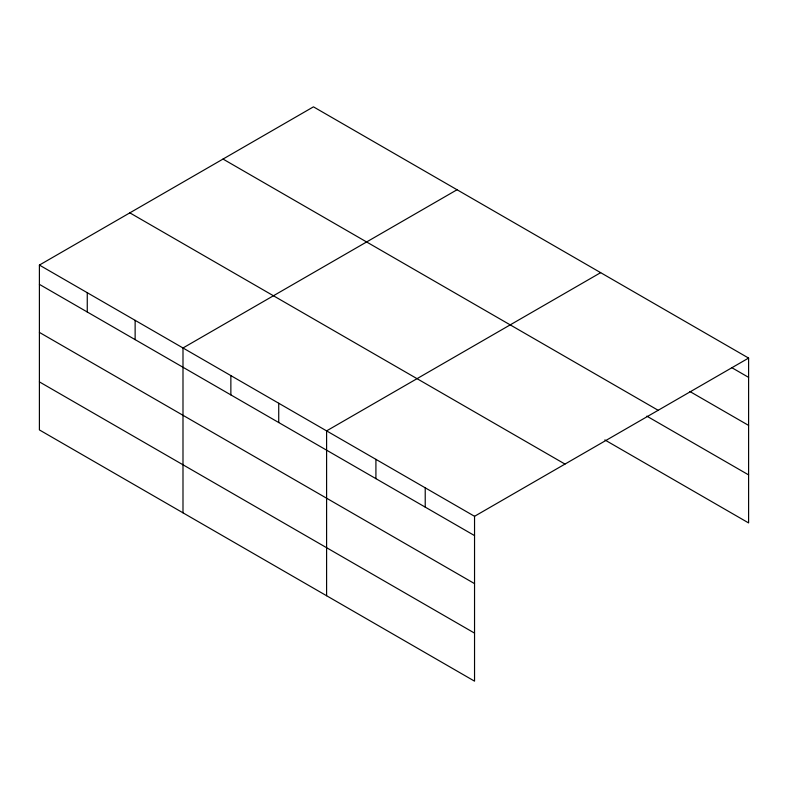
<?xml version="1.0" encoding="UTF-8"?>
<svg xmlns="http://www.w3.org/2000/svg" width="788" height="788" viewBox="0 0 788 788"><rect width="100%" height="100%" fill="white"/><g stroke="black" fill="none" stroke-linecap="round" stroke-linejoin="round"><path stroke-width="1.18" d="M39.4 265.073L474.543 516.298L474.543 681.157L39.4 429.923L39.4 265.073L313.457 106.843L748.6 358.077L748.6 522.927L604.849 439.931M457.05 189.75L182.993 347.981L182.993 512.83M600.653 272.658L326.596 430.878L326.596 595.738M474.543 516.298L748.6 358.077M731.816 367.671L748.6 377.363M689.845 391.478L748.6 425.402M223.014 159.058L658.157 410.292M646.82 416.133L748.6 474.888M129.843 212.858L564.986 464.083M39.4 284.36L474.543 535.594M39.4 332.398L474.543 583.622M39.4 381.885L474.543 633.119M425.224 487.831L425.224 507.117M375.915 459.355L375.915 478.641M278.725 403.249L278.725 422.535M230.864 375.61L230.864 394.906M135.132 320.342L135.132 339.628M87.261 292.703L87.261 311.999"/></g></svg>
